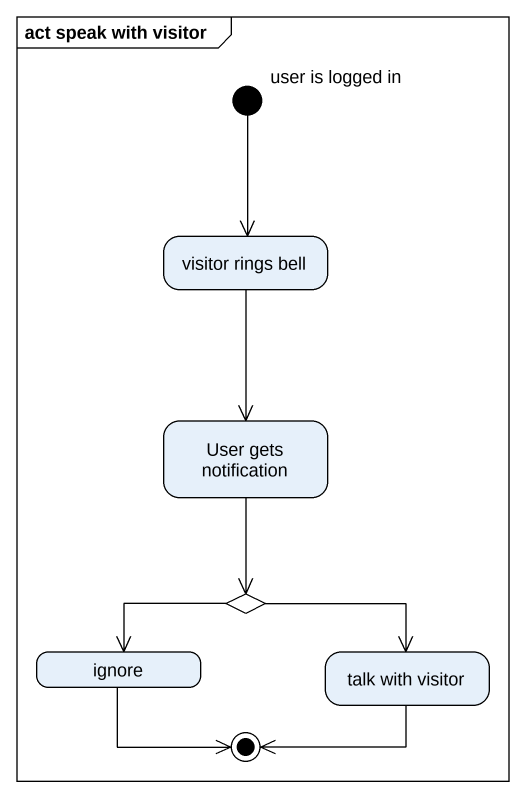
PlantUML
@startuml
mainframe act speak with visitor
hide empty description
state "user is logged in" as user_is_logged_in <<start>>
state "visitor rings bell" as visitor_rings_bell
state "User gets notification" as User_gets_notification
state choice1 <<choice>>
state ignore
state "talk with visitor" as talk_with_visitor
user_is_logged_in --> visitor_rings_bell
visitor_rings_bell --> User_gets_notification
User_gets_notification --> choice1
choice1 -left-> ignore
choice1 -right-> talk_with_visitor
ignore --> [*]
talk_with_visitor -left-> [*]
@enduml
